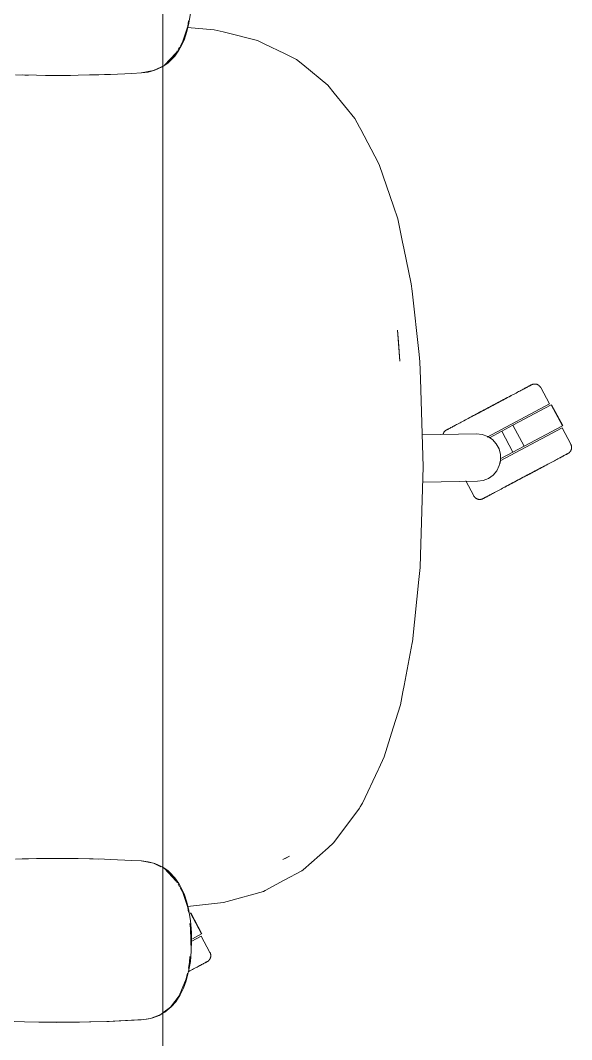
# Model space of a CAD drawing. Header units: millimetres. Extents: x 155927 to 326028, y -36033 to 97293.
# Drawn here: x 202719 to 203045, y 11113 to 11715 of the extents above; entities that cross this region are included whole.
import ezdxf

# ---------------------------------------------------------------- set-up
doc = ezdxf.new("R2010")
doc.units = ezdxf.units.MM
doc.header["$MEASUREMENT"] = 0
doc.layers.add('G-IMPT', color=8, linetype='CONTINUOUS', lineweight=9)
doc.layers.add('I-FURN', color=8, linetype='CONTINUOUS', lineweight=9)

msp = doc.modelspace()

# ---------------------------------------------------------------- linework, layer by layer
at = {"layer": 'G-IMPT'}
for p, q in [((202818.46, 11712.83), (202819.58, 11719.59)), ((202817.91, 11711.99), (202814.88, 11702.6)), ((202817.48, 11708.9), (202818.46, 11712.83)), ((202818.37, 11715.28), (202817.91, 11711.99)), ((202817.48, 11708.9), (202815.74, 11703.82)), ((202817.78, 11711.37), (202833.65, 11709.92)), ((202833.65, 11709.92), (202838.94, 11708.63)), ((202841.32, 11708.04), (202838.94, 11708.63)), ((202859.26, 11703.64), (202841.32, 11708.04)), ((202814.88, 11702.6), (202813.41, 11700.14)), ((202815.74, 11703.82), (202813.54, 11699.18)), ((202863.62, 11701.49), (202859.26, 11703.64)), ((202863.62, 11701.49), (202875.09, 11695.85)), ((202811.11, 11696.38), (202804.21, 11688.99)), ((202809.92, 11694.29), (202804.21, 11688.99)), ((202809.98, 11695.08), (202806.62, 11691.22)), ((202807.42, 11691.3), (202810.29, 11694.35)), ((202811.8, 11697.45), (202809.92, 11694.29)), ((202810.29, 11694.35), (202812.73, 11697.8)), ((202811.11, 11696.38), (202810.29, 11695.44)), ((202813.13, 11699.68), (202812.27, 11698.24)), ((202813.54, 11699.18), (202812.73, 11697.8)), ((202882.25, 11692.32), (202875.09, 11695.85)), ((202801.97, 11687.89), (202797.71, 11685.78)), ((202802.88, 11687.97), (202798.55, 11685.98)), ((202801.97, 11687.89), (202803.24, 11688.51)), ((202803.24, 11688.21), (202806.1, 11690.17)), ((202804.21, 11688.99), (202806.62, 11691.22)), ((202807.42, 11691.3), (202806.1, 11690.17)), ((202885.91, 11689.35), (202882.25, 11692.32)), ((202885.91, 11689.35), (202900.86, 11677.18)), ((202728.46, 11683.04), (202716.15, 11683.33)), ((202720.02, 11683.25), (202721.68, 11683.18)), ((202721.68, 11683.18), (202723.76, 11683.18)), ((202728.46, 11683.04), (202733.93, 11682.97)), ((202748.64, 11682.96), (202733.93, 11682.97)), ((202753.15, 11683.01), (202748.64, 11682.96)), ((202753.15, 11683.01), (202768.82, 11683.39)), ((202759.88, 11683.19), (202762.1, 11683.19)), ((202765.42, 11683.33), (202762.1, 11683.19)), ((202768.82, 11683.39), (202772.37, 11683.51)), ((202784.93, 11684.13), (202772.37, 11683.51)), ((202784.93, 11684.13), (202790.59, 11684.41)), ((202797.71, 11685.78), (202790.37, 11684.41)), ((202790.59, 11684.41), (202794.6, 11684.91)), ((202794.6, 11684.91), (202798.55, 11685.98)), ((202900.86, 11677.18), (202904.62, 11672.51)), ((202916.82, 11657.38), (202904.62, 11672.51)), ((202916.82, 11657.38), (202919.53, 11652.25)), ((202920.26, 11650.87), (202919.53, 11652.25)), ((202920.26, 11650.87), (202930.56, 11631.37)), ((202930.56, 11631.37), (202931.43, 11629.71)), ((202939.58, 11605.62), (202931.43, 11629.71)), ((202939.58, 11605.62), (202942.1, 11598.18)), ((202944.97, 11584.36), (202942.1, 11598.18)), ((202945.73, 11580.68), (202944.97, 11584.36)), ((202945.73, 11580.68), (202950.08, 11559.74)), ((202950.08, 11559.74), (202950.57, 11555.32)), ((202954.7, 11517.87), (202950.57, 11555.32)), ((202942.05, 11532.32), (202942.66, 11525.37)), ((202943.3, 11514.04), (202942.05, 11532.32)), ((202943.3, 11514.04), (202942.66, 11525.37)), ((202954.7, 11517.87), (202955.18, 11513.5)), ((202955.5, 11503.56), (202955.18, 11513.5)), ((202955.5, 11503.56), (202957.21, 11451.38)), ((202957.21, 11451.38), (202955.59, 11399.21)), ((202955.59, 11399.21), (202955.36, 11391.95)), ((202954.63, 11384.89), (202955.36, 11391.95)), ((202950.81, 11347.9), (202954.63, 11384.89)), ((202945.85, 11322.06), (202950.72, 11347.43)), ((202950.81, 11347.9), (202950.72, 11347.43)), ((202945.85, 11322.06), (202945.15, 11318.39)), ((202943.69, 11310.79), (202945.15, 11318.39)), ((202939.5, 11297.18), (202943.69, 11310.79)), ((202934.18, 11279.91), (202939.5, 11297.18)), ((202934.18, 11279.91), (202930.99, 11273.14)), ((202921.29, 11252.58), (202930.55, 11272.23)), ((202930.55, 11272.23), (202930.99, 11273.14)), ((202919.47, 11249.53), (202904.9, 11230.03)), ((202919.47, 11249.53), (202919.93, 11250.3)), ((202919.93, 11250.3), (202920.87, 11251.87)), ((202921.29, 11252.58), (202920.87, 11251.87)), ((202904.9, 11230.03), (202904.17, 11229.06)), ((202900.91, 11226.19), (202886.13, 11213.18)), ((202900.91, 11226.19), (202904.17, 11229.06)), ((202728.46, 11219.78), (202716.15, 11219.49)), ((202720.02, 11219.57), (202721.68, 11219.65)), ((202721.68, 11219.65), (202723.76, 11219.65)), ((202728.46, 11219.78), (202733.93, 11219.86)), ((202748.64, 11219.86), (202733.93, 11219.86)), ((202753.15, 11219.81), (202748.64, 11219.86)), ((202753.15, 11219.81), (202768.82, 11219.43)), ((202759.88, 11219.63), (202762.1, 11219.63)), ((202765.42, 11219.49), (202762.1, 11219.63)), ((202768.82, 11219.43), (202772.37, 11219.31)), ((202784.93, 11218.69), (202772.37, 11219.31)), ((202784.93, 11218.69), (202790.59, 11218.41)), ((202797.71, 11217.04), (202790.37, 11218.41)), ((202790.59, 11218.41), (202794.6, 11217.91)), ((202794.6, 11217.91), (202798.55, 11216.84)), ((202878.16, 11221.2), (202874.27, 11219.24)), ((202875.86, 11220.02), (202874.27, 11219.24)), ((202878.16, 11221.2), (202875.86, 11220.02)), ((202801.97, 11214.94), (202797.71, 11217.04)), ((202802.88, 11214.86), (202798.55, 11216.84)), ((202802.88, 11214.86), (202803.1, 11214.71)), ((202803.1, 11214.38), (202804.21, 11213.83)), ((202803.24, 11214.61), (202806.1, 11212.65)), ((202809.92, 11208.53), (202804.21, 11213.83)), ((202811.11, 11206.44), (202804.21, 11213.83)), ((202804.21, 11213.83), (202806.62, 11211.6)), ((202807.42, 11211.52), (202806.1, 11212.65)), ((202875.02, 11207.01), (202885.46, 11212.59)), ((202886.13, 11213.18), (202885.46, 11212.59)), ((202809.7, 11208.06), (202806.62, 11211.6)), ((202807.42, 11211.52), (202810.29, 11208.47)), ((202811.11, 11206.44), (202809.83, 11207.91)), ((202811.8, 11205.38), (202809.92, 11208.53)), ((202810.29, 11208.47), (202812.73, 11205.02)), ((202863.79, 11200.99), (202875.02, 11207.01)), ((202813.13, 11203.15), (202812.27, 11204.59)), ((202813.54, 11203.65), (202812.73, 11205.02)), ((202814.88, 11200.23), (202813.41, 11202.68)), ((202815.74, 11199.01), (202813.54, 11203.65)), ((202817.91, 11190.83), (202814.88, 11200.23)), ((202841.33, 11194.39), (202862.68, 11200.4)), ((202862.68, 11200.4), (202863.79, 11200.99)), ((202817.48, 11193.92), (202815.74, 11199.01)), ((202817.48, 11193.92), (202818.46, 11189.99)), ((202817.79, 11191.34), (202839.07, 11193.75)), ((202841.33, 11194.39), (202839.07, 11193.75)), ((202818.3, 11188.08), (202817.91, 11190.83)), ((202818.46, 11189.99), (202819.58, 11183.23)), ((202820.15, 11175.92), (202819.58, 11183.23)), ((202819.64, 11178.58), (202819.24, 11181.36)), ((202819.64, 11178.58), (202819.87, 11171.41)), ((202820.15, 11175.92), (202820.24, 11171.41)), ((202819.68, 11168.3), (202819.87, 11171.41)), ((202820.24, 11171.41), (202820.06, 11165.07)), ((202819.49, 11158.92), (202820.06, 11165.07)), ((202818.31, 11154.83), (202819.08, 11158.58)), ((202819.49, 11158.92), (202818.49, 11152.99)), ((202819.08, 11158.58), (202819.28, 11161.79)), ((202817.04, 11148.62), (202817.75, 11152.09)), ((202817.07, 11147.51), (202818.49, 11152.99)), ((202817.04, 11148.62), (202814.71, 11143)), ((202817.07, 11147.51), (202815.48, 11143.18)), ((202812.87, 11138.61), (202814.71, 11143)), ((202813.5, 11139.1), (202815.48, 11143.18)), ((202807.66, 11131.82), (202812.87, 11138.61)), ((202810.84, 11135.05), (202808.17, 11132.02)), ((202813.5, 11139.1), (202810.84, 11135.05)), ((202795.84, 11125.24), (202802.03, 11127.65)), ((202801, 11126.98), (202803.24, 11128.26)), ((202802.03, 11127.65), (202803.24, 11128.55)), ((202803.24, 11128.55), (202807.66, 11131.82)), ((202803.24, 11128.26), (202804.43, 11128.94)), ((202804.43, 11128.94), (202808.17, 11132.02)), ((202709.64, 11123.57), (202721.4, 11123.18)), ((202729.82, 11123.02), (202721.4, 11123.18)), ((202729.82, 11123.02), (202759.83, 11123.13)), ((202729.82, 11123.02), (202750, 11122.97)), ((202729.82, 11123.02), (202740.61, 11122.93)), ((202759.83, 11123.13), (202740.61, 11122.93)), ((202750, 11122.97), (202771.4, 11123.47)), ((202750, 11122.97), (202770.19, 11123.44)), ((202750, 11122.97), (202759.83, 11123.13)), ((202750, 11123.01), (202752.04, 11122.99)), ((202752.04, 11122.99), (202753.95, 11123.06)), ((202759.83, 11123.13), (202771.4, 11123.47)), ((202770.19, 11123.44), (202791.97, 11124.52)), ((202770.19, 11123.44), (202790.37, 11124.41)), ((202771.4, 11123.47), (202770.19, 11123.44)), ((202771.4, 11123.47), (202791.97, 11124.52)), ((202791.97, 11124.52), (202790.37, 11124.41)), ((202791.97, 11124.52), (202793.62, 11124.78)), ((202795.84, 11125.24), (202791.99, 11124.66)), ((202796.01, 11125.22), (202793.62, 11124.78)), ((202796.01, 11125.22), (202797.36, 11125.59)), ((202801, 11126.98), (202797.36, 11125.59))]:
    msp.add_line(p, q, dxfattribs=at)
at = {"layer": 'I-FURN'}
for p, q in [((202803.24, 12093.61), (202803.24, 10693.61)), ((202803.24, 10693.61), (202803.24, 12093.61)), ((203012.09, 11495.12), (203011.3, 11494.7)), ((203012.85, 11495.53), (203012.09, 11495.12)), ((203013.58, 11495.92), (203012.85, 11495.53)), ((203014.29, 11496.29), (203013.58, 11495.92)), ((203014.97, 11496.65), (203014.29, 11496.29)), ((203015.62, 11497), (203014.97, 11496.65)), ((203016.23, 11497.33), (203015.62, 11497)), ((203016.82, 11497.64), (203016.23, 11497.33)), ((203016.5, 11497.47), (203017.07, 11497.77)), ((203017.37, 11497.93), (203016.82, 11497.64)), ((203017.07, 11497.77), (203017.61, 11498.06)), ((203017.88, 11498.21), (203017.37, 11497.93)), ((203017.61, 11498.06), (203018.11, 11498.33)), ((203018.37, 11498.46), (203017.88, 11498.21)), ((203018.11, 11498.33), (203018.58, 11498.57)), ((203018.81, 11498.7), (203018.37, 11498.46)), ((203018.58, 11498.57), (203019.01, 11498.8)), ((203019.22, 11498.92), (203018.81, 11498.7)), ((203019.01, 11498.8), (203019.4, 11499.01)), ((203019.6, 11499.12), (203019.22, 11498.92)), ((203019.4, 11499.01), (203019.75, 11499.2)), ((203019.93, 11499.29), (203019.6, 11499.12)), ((203019.75, 11499.2), (203020.07, 11499.37)), ((203020.23, 11499.45), (203019.93, 11499.29)), ((203020.07, 11499.37), (203020.35, 11499.52)), ((203020.49, 11499.59), (203020.23, 11499.45)), ((203020.35, 11499.52), (203020.59, 11499.65)), ((203020.71, 11499.71), (203020.49, 11499.59)), ((203020.59, 11499.65), (203020.79, 11499.75)), ((203020.89, 11499.8), (203020.71, 11499.71)), ((203020.79, 11499.75), (203020.96, 11499.84)), ((203021.03, 11499.88), (203020.89, 11499.8)), ((203020.96, 11499.84), (203021.08, 11499.9)), ((203021.13, 11499.93), (203021.03, 11499.88)), ((203021.08, 11499.9), (203021.16, 11499.95)), ((203021.19, 11499.96), (203021.13, 11499.93)), ((203021.16, 11499.95), (203021.2, 11499.97)), ((203021.21, 11499.97), (203021.19, 11499.96)), ((203021.2, 11499.97), (203021.21, 11499.97)), ((203021.21, 11499.97), (203021.35, 11500.04)), ((203021.35, 11500.04), (203021.5, 11500.11)), ((203021.5, 11500.11), (203021.65, 11500.17)), ((203021.65, 11500.17), (203021.8, 11500.23)), ((203021.8, 11500.23), (203021.95, 11500.28)), ((203021.95, 11500.28), (203022.11, 11500.32)), ((203022.11, 11500.32), (203022.26, 11500.36)), ((203022.26, 11500.36), (203022.42, 11500.39)), ((203022.42, 11500.39), (203022.58, 11500.41)), ((203022.58, 11500.41), (203022.74, 11500.43)), ((203022.74, 11500.43), (203022.9, 11500.44)), ((203022.9, 11500.44), (203023.06, 11500.44)), ((203023.06, 11500.44), (203023.23, 11500.44)), ((203023.23, 11500.44), (203023.39, 11500.43)), ((203023.39, 11500.43), (203023.55, 11500.42)), ((203023.55, 11500.42), (203023.71, 11500.4)), ((203023.71, 11500.4), (203023.87, 11500.37)), ((203023.87, 11500.37), (203024.02, 11500.34)), ((203024.02, 11500.34), (203024.18, 11500.3)), ((203024.18, 11500.3), (203024.33, 11500.25)), ((203024.33, 11500.25), (203024.49, 11500.2)), ((203024.49, 11500.2), (203024.64, 11500.14)), ((203024.64, 11500.14), (203024.78, 11500.07)), ((203024.78, 11500.07), (203024.93, 11500)), ((203024.93, 11500), (203025.07, 11499.93)), ((203025.07, 11499.93), (203025.21, 11499.85)), ((203025.21, 11499.85), (203025.35, 11499.76)), ((203025.35, 11499.76), (203025.48, 11499.67)), ((203025.48, 11499.67), (203025.61, 11499.57)), ((203025.61, 11499.57), (203025.73, 11499.47)), ((203025.73, 11499.47), (203025.85, 11499.36)), ((203025.85, 11499.36), (203025.97, 11499.25)), ((203025.97, 11499.25), (203026.08, 11499.13)), ((203026.08, 11499.13), (203026.18, 11499.01)), ((203026.18, 11499.01), (203026.28, 11498.88)), ((203026.28, 11498.88), (203026.38, 11498.75)), ((203026.38, 11498.75), (203026.47, 11498.62)), ((203026.47, 11498.62), (203026.56, 11498.48)), ((203026.56, 11498.48), (203026.64, 11498.34)), ((203026.64, 11498.34), (203026.66, 11498.31)), ((203031.81, 11488.62), (203026.66, 11498.31)), ((202999.81, 11488.59), (203000.8, 11489.12)), ((203001.33, 11489.4), (203000.34, 11488.88)), ((203000.8, 11489.12), (203001.78, 11489.64)), ((203002.31, 11489.92), (203001.33, 11489.4)), ((203001.78, 11489.64), (203002.76, 11490.16)), ((203003.28, 11490.44), (203002.31, 11489.92)), ((203002.76, 11490.16), (203003.72, 11490.67)), ((203004.23, 11490.95), (203003.28, 11490.44)), ((203003.72, 11490.67), (203004.67, 11491.18)), ((203005.18, 11491.45), (203004.23, 11490.95)), ((203004.67, 11491.18), (203005.61, 11491.68)), ((203006.11, 11491.94), (203005.18, 11491.45)), ((203005.61, 11491.68), (203006.53, 11492.17)), ((203007.02, 11492.43), (203006.11, 11491.94)), ((203006.53, 11492.17), (203007.44, 11492.65)), ((203007.92, 11492.91), (203007.02, 11492.43)), ((203007.44, 11492.65), (203008.32, 11493.12)), ((203008.79, 11493.37), (203007.92, 11492.91)), ((203008.32, 11493.12), (203009.19, 11493.58)), ((203009.65, 11493.83), (203008.79, 11493.37)), ((203009.19, 11493.58), (203010.04, 11494.03)), ((203010.49, 11494.27), (203009.65, 11493.83)), ((203011.3, 11494.7), (203010.49, 11494.27)), ((202989.38, 11483.05), (202988.42, 11482.54)), ((202988.86, 11482.77), (202989.83, 11483.29)), ((202990.36, 11483.57), (202989.38, 11483.05)), ((202989.83, 11483.29), (202990.81, 11483.81)), ((202991.34, 11484.09), (202990.36, 11483.57)), ((202990.81, 11483.81), (202991.8, 11484.33)), ((202992.33, 11484.62), (202991.34, 11484.09)), ((202991.8, 11484.33), (202992.79, 11484.86)), ((202993.33, 11485.15), (202992.33, 11484.62)), ((202992.79, 11484.86), (202993.79, 11485.39)), ((202994.33, 11485.68), (202993.33, 11485.15)), ((202993.79, 11485.39), (202994.79, 11485.93)), ((202995.34, 11486.22), (202994.33, 11485.68)), ((202994.79, 11485.93), (202995.8, 11486.46)), ((203031.81, 11488.62), (202995.06, 11469.08)), ((202996.34, 11486.75), (202995.34, 11486.22)), ((202995.8, 11486.46), (202996.8, 11487)), ((202997.35, 11487.29), (202996.34, 11486.75)), ((202996.8, 11487), (202997.81, 11487.53)), ((202998.35, 11487.82), (202997.35, 11487.29)), ((202997.81, 11487.53), (202998.81, 11488.06)), ((202999.35, 11488.35), (202998.35, 11487.82)), ((202998.81, 11488.06), (202999.81, 11488.59)), ((203000.34, 11488.88), (202999.35, 11488.35)), ((203010.22, 11476.01), (203032.93, 11488.08)), ((203032.93, 11488.08), (203039.5, 11475.72)), ((203039.67, 11475.81), (203033.1, 11488.18)), ((202978.23, 11477.12), (202977.53, 11476.75)), ((202978.95, 11477.5), (202978.23, 11477.12)), ((202979.7, 11477.9), (202978.95, 11477.5)), ((202980.48, 11478.31), (202979.7, 11477.9)), ((202981.28, 11478.74), (202980.48, 11478.31)), ((202982.1, 11479.18), (202981.28, 11478.74)), ((202982.95, 11479.63), (202982.1, 11479.18)), ((202983.82, 11480.09), (202982.95, 11479.63)), ((202984.7, 11480.56), (202983.82, 11480.09)), ((202985.61, 11481.04), (202984.7, 11480.56)), ((202985.12, 11480.78), (202986.03, 11481.27)), ((202986.53, 11481.53), (202985.61, 11481.04)), ((202986.03, 11481.27), (202986.96, 11481.76)), ((202987.47, 11482.03), (202986.53, 11481.53)), ((202986.96, 11481.76), (202987.91, 11482.27)), ((202988.42, 11482.54), (202987.47, 11482.03)), ((202987.91, 11482.27), (202988.86, 11482.77)), ((202956.59, 11470.34), (202988.78, 11470.9)), ((202968.94, 11470.76), (202968.99, 11470.92)), ((202968.99, 11470.92), (202969.04, 11471.07)), ((202969.04, 11471.07), (202969.1, 11471.22)), ((202969.1, 11471.22), (202969.16, 11471.37)), ((202969.16, 11471.37), (202969.23, 11471.51)), ((202969.23, 11471.51), (202969.31, 11471.65)), ((202969.31, 11471.65), (202969.39, 11471.79)), ((202969.39, 11471.79), (202969.48, 11471.93)), ((202969.48, 11471.93), (202969.57, 11472.06)), ((202969.57, 11472.06), (202969.67, 11472.19)), ((202969.67, 11472.19), (202969.77, 11472.31)), ((202969.77, 11472.31), (202969.88, 11472.43)), ((202969.88, 11472.43), (202969.99, 11472.55)), ((202969.99, 11472.55), (202970.11, 11472.66)), ((202970.11, 11472.66), (202970.23, 11472.77)), ((202970.23, 11472.77), (202970.36, 11472.87)), ((202970.36, 11472.87), (202970.48, 11472.96)), ((202970.48, 11472.96), (202970.62, 11473.05)), ((202970.62, 11473.05), (202970.75, 11473.14)), ((202970.75, 11473.14), (202970.89, 11473.22)), ((202970.89, 11473.22), (202970.93, 11473.24)), ((202970.93, 11473.24), (202970.95, 11473.25)), ((202970.94, 11473.24), (202970.93, 11473.24)), ((202970.98, 11473.27), (202970.94, 11473.24)), ((202970.95, 11473.25), (202971.01, 11473.28)), ((202971.06, 11473.31), (202970.98, 11473.27)), ((202971.01, 11473.28), (202971.11, 11473.34)), ((202971.18, 11473.37), (202971.06, 11473.31)), ((202971.11, 11473.34), (202971.25, 11473.41)), ((202971.35, 11473.46), (202971.18, 11473.37)), ((202971.25, 11473.41), (202971.43, 11473.51)), ((202971.55, 11473.57), (202971.35, 11473.46)), ((202971.43, 11473.51), (202971.65, 11473.62)), ((202971.79, 11473.7), (202971.55, 11473.57)), ((202971.65, 11473.62), (202971.91, 11473.76)), ((202972.07, 11473.84), (202971.79, 11473.7)), ((202971.91, 11473.76), (202972.21, 11473.92)), ((202972.38, 11474.01), (202972.07, 11473.84)), ((202972.21, 11473.92), (202972.54, 11474.1)), ((202972.74, 11474.2), (202972.38, 11474.01)), ((202972.54, 11474.1), (202972.92, 11474.3)), ((202973.13, 11474.41), (202972.74, 11474.2)), ((202972.92, 11474.3), (202973.33, 11474.51)), ((202973.56, 11474.64), (202973.13, 11474.41)), ((202973.33, 11474.51), (202973.77, 11474.75)), ((202974.03, 11474.89), (202973.56, 11474.64)), ((202973.77, 11474.75), (202974.25, 11475.01)), ((202974.53, 11475.15), (202974.03, 11474.89)), ((202974.25, 11475.01), (202974.77, 11475.28)), ((202975.07, 11475.44), (202974.53, 11475.15)), ((202974.77, 11475.28), (202975.32, 11475.58)), ((202975.63, 11475.74), (202975.07, 11475.44)), ((202975.32, 11475.58), (202975.91, 11475.89)), ((202976.24, 11476.06), (202975.63, 11475.74)), ((202976.87, 11476.4), (202976.24, 11476.06)), ((202977.53, 11476.75), (202976.87, 11476.4)), ((202988.78, 11470.9), (202992.13, 11470.55)), ((202996.44, 11468.68), (203003.58, 11472.48)), ((203039.32, 11474.49), (203002.6, 11454.97)), ((203003.58, 11472.48), (203010.22, 11476.01)), ((203003.58, 11472.48), (203010.15, 11460.12)), ((203010.22, 11476.01), (203016.79, 11463.65)), ((203039.5, 11475.72), (203016.79, 11463.65)), ((203044.47, 11464.81), (203039.32, 11474.49)), ((202968.9, 11470.61), (202968.94, 11470.76)), ((202992.13, 11470.55), (202995.31, 11469.41)), ((202995.31, 11469.41), (202998.12, 11467.54)), ((202998.12, 11467.54), (203000.4, 11465.05)), ((203000.4, 11465.05), (203002.02, 11462.1)), ((203002.02, 11462.1), (203002.88, 11458.83)), ((203002.88, 11458.83), (203002.94, 11455.46)), ((203010.15, 11460.12), (203003.01, 11456.32)), ((203016.79, 11463.65), (203010.15, 11460.12)), ((203041.82, 11458.84), (203041.53, 11458.68)), ((203041.67, 11458.75), (203041.95, 11458.9)), ((203042.08, 11458.97), (203041.82, 11458.84)), ((203041.95, 11458.9), (203042.19, 11459.03)), ((203042.3, 11459.09), (203042.08, 11458.97)), ((203042.19, 11459.03), (203042.39, 11459.14)), ((203042.48, 11459.19), (203042.3, 11459.09)), ((203042.39, 11459.14), (203042.55, 11459.22)), ((203042.62, 11459.26), (203042.48, 11459.19)), ((203042.55, 11459.22), (203042.67, 11459.29)), ((203042.72, 11459.31), (203042.62, 11459.26)), ((203042.67, 11459.29), (203042.75, 11459.33)), ((203042.78, 11459.35), (203042.72, 11459.31)), ((203042.75, 11459.33), (203042.8, 11459.35)), ((203042.8, 11459.36), (203042.78, 11459.35)), ((203042.84, 11459.38), (203042.8, 11459.36)), ((203042.8, 11459.35), (203042.8, 11459.36)), ((203042.98, 11459.46), (203042.84, 11459.38)), ((203043.12, 11459.54), (203042.98, 11459.46)), ((203043.25, 11459.63), (203043.12, 11459.54)), ((203043.38, 11459.73), (203043.25, 11459.63)), ((203043.51, 11459.83), (203043.38, 11459.73)), ((203043.63, 11459.94), (203043.51, 11459.83)), ((203043.74, 11460.05), (203043.63, 11459.94)), ((203043.86, 11460.16), (203043.74, 11460.05)), ((203043.96, 11460.28), (203043.86, 11460.16)), ((203044.07, 11460.41), (203043.96, 11460.28)), ((203044.16, 11460.54), (203044.07, 11460.41)), ((203044.26, 11460.67), (203044.16, 11460.54)), ((203044.34, 11460.8), (203044.26, 11460.67)), ((203044.43, 11460.94), (203044.34, 11460.8)), ((203044.5, 11461.09), (203044.43, 11460.94)), ((203044.47, 11464.81), (203044.54, 11464.66)), ((203044.57, 11461.23), (203044.5, 11461.09)), ((203044.54, 11464.66), (203044.61, 11464.52)), ((203044.64, 11461.38), (203044.57, 11461.23)), ((203044.61, 11464.52), (203044.67, 11464.37)), ((203044.69, 11461.53), (203044.64, 11461.38)), ((203044.67, 11464.37), (203044.72, 11464.22)), ((203044.75, 11461.68), (203044.69, 11461.53)), ((203044.72, 11464.22), (203044.77, 11464.06)), ((203044.79, 11461.84), (203044.75, 11461.68)), ((203044.77, 11464.06), (203044.82, 11463.91)), ((203044.83, 11461.99), (203044.79, 11461.84)), ((203044.82, 11463.91), (203044.85, 11463.75)), ((203044.87, 11462.15), (203044.83, 11461.99)), ((203044.85, 11463.75), (203044.88, 11463.59)), ((203044.89, 11462.31), (203044.87, 11462.15)), ((203044.88, 11463.59), (203044.91, 11463.43)), ((203044.92, 11462.47), (203044.89, 11462.31)), ((203044.91, 11463.43), (203044.92, 11463.27)), ((203044.92, 11463.27), (203044.94, 11463.11)), ((203044.93, 11462.63), (203044.92, 11462.47)), ((203044.94, 11462.79), (203044.93, 11462.63)), ((203044.94, 11463.11), (203044.94, 11462.95)), ((203044.94, 11462.95), (203044.94, 11462.79)), ((203002.94, 11455.46), (203002.19, 11452.17)), ((203029.92, 11452.51), (203030.79, 11452.97)), ((203030.79, 11452.97), (203031.63, 11453.42)), ((203031.63, 11453.42), (203032.46, 11453.86)), ((203032.46, 11453.86), (203033.26, 11454.28)), ((203033.26, 11454.28), (203034.04, 11454.7)), ((203034.04, 11454.7), (203034.79, 11455.09)), ((203034.79, 11455.09), (203035.51, 11455.48)), ((203035.51, 11455.48), (203036.2, 11455.85)), ((203036.2, 11455.85), (203036.87, 11456.2)), ((203036.87, 11456.2), (203037.5, 11456.54)), ((203037.5, 11456.54), (203038.1, 11456.86)), ((203038.41, 11457.02), (203037.83, 11456.71)), ((203038.1, 11456.86), (203038.67, 11457.16)), ((203038.96, 11457.32), (203038.41, 11457.02)), ((203038.67, 11457.16), (203039.21, 11457.44)), ((203039.48, 11457.59), (203038.96, 11457.32)), ((203039.21, 11457.44), (203039.71, 11457.71)), ((203039.96, 11457.85), (203039.48, 11457.59)), ((203039.71, 11457.71), (203040.17, 11457.96)), ((203040.41, 11458.08), (203039.96, 11457.85)), ((203040.17, 11457.96), (203040.6, 11458.19)), ((203040.82, 11458.3), (203040.41, 11458.08)), ((203040.6, 11458.19), (203040.99, 11458.4)), ((203041.19, 11458.5), (203040.82, 11458.3)), ((203040.99, 11458.4), (203041.35, 11458.58)), ((203041.53, 11458.68), (203041.19, 11458.5)), ((203041.35, 11458.58), (203041.67, 11458.75)), ((203000.67, 11449.16), (202998.48, 11446.6)), ((203002.19, 11452.17), (203000.67, 11449.16)), ((203018.4, 11446.38), (203019.4, 11446.92)), ((203019.94, 11447.2), (203018.94, 11446.67)), ((203019.4, 11446.92), (203020.4, 11447.45)), ((203020.94, 11447.73), (203019.94, 11447.2)), ((203020.4, 11447.45), (203021.4, 11447.98)), ((203021.94, 11448.26), (203020.94, 11447.73)), ((203021.4, 11447.98), (203022.39, 11448.5)), ((203022.92, 11448.79), (203021.94, 11448.26)), ((203022.39, 11448.5), (203023.38, 11449.03)), ((203023.9, 11449.31), (203022.92, 11448.79)), ((203023.38, 11449.03), (203024.35, 11449.55)), ((203024.87, 11449.82), (203023.9, 11449.31)), ((203024.35, 11449.55), (203025.31, 11450.06)), ((203025.83, 11450.33), (203024.87, 11449.82)), ((203025.31, 11450.06), (203026.27, 11450.56)), ((203026.77, 11450.83), (203025.83, 11450.33)), ((203026.27, 11450.56), (203027.2, 11451.06)), ((203027.7, 11451.33), (203026.77, 11450.83)), ((203027.2, 11451.06), (203028.13, 11451.55)), ((203028.62, 11451.81), (203027.7, 11451.33)), ((203028.13, 11451.55), (203029.03, 11452.03)), ((203029.03, 11452.03), (203029.92, 11452.51)), ((202989.27, 11442.91), (202956.93, 11442.35)), ((202982.38, 11443.13), (202987.08, 11434.29)), ((202992.61, 11443.38), (202989.27, 11442.91)), ((202995.74, 11444.63), (202992.61, 11443.38)), ((202998.48, 11446.6), (202995.74, 11444.63)), ((203008.13, 11440.92), (203007.2, 11440.43)), ((203007.63, 11440.65), (203008.56, 11441.15)), ((203009.06, 11441.42), (203008.13, 11440.92)), ((203008.56, 11441.15), (203009.5, 11441.65)), ((203010.02, 11441.92), (203009.06, 11441.42)), ((203009.5, 11441.65), (203010.46, 11442.16)), ((203010.98, 11442.44), (203010.02, 11441.92)), ((203010.46, 11442.16), (203011.43, 11442.67)), ((203011.95, 11442.95), (203010.98, 11442.44)), ((203011.43, 11442.67), (203012.41, 11443.19)), ((203012.94, 11443.48), (203011.95, 11442.95)), ((203012.41, 11443.19), (203013.39, 11443.72)), ((203013.93, 11444), (203012.94, 11443.48)), ((203013.39, 11443.72), (203014.39, 11444.25)), ((203014.93, 11444.53), (203013.93, 11444)), ((203014.39, 11444.25), (203015.39, 11444.78)), ((203015.93, 11445.07), (203014.93, 11444.53)), ((203015.39, 11444.78), (203016.39, 11445.31)), ((203016.93, 11445.6), (203015.93, 11445.07)), ((203016.39, 11445.31), (203017.39, 11445.85)), ((203017.94, 11446.14), (203016.93, 11445.6)), ((203017.39, 11445.85), (203018.4, 11446.38)), ((203018.94, 11446.67), (203017.94, 11446.14)), ((202996.66, 11434.82), (202996.13, 11434.54)), ((202996.37, 11434.67), (202996.92, 11434.96)), ((202997.23, 11435.13), (202996.66, 11434.82)), ((202996.92, 11434.96), (202997.5, 11435.27)), ((202997.5, 11435.27), (202998.12, 11435.6)), ((202998.12, 11435.6), (202998.77, 11435.94)), ((202998.77, 11435.94), (202999.44, 11436.3)), ((202999.44, 11436.3), (203000.15, 11436.68)), ((203000.15, 11436.68), (203000.89, 11437.07)), ((203000.89, 11437.07), (203001.65, 11437.47)), ((203001.65, 11437.47), (203002.44, 11437.89)), ((203002.44, 11437.89), (203003.25, 11438.33)), ((203003.25, 11438.33), (203004.08, 11438.77)), ((203004.54, 11439.01), (203003.7, 11438.56)), ((203004.08, 11438.77), (203004.94, 11439.22)), ((203005.41, 11439.48), (203004.54, 11439.01)), ((203004.94, 11439.22), (203005.82, 11439.69)), ((203006.3, 11439.95), (203005.41, 11439.48)), ((203005.82, 11439.69), (203006.71, 11440.17)), ((203007.2, 11440.43), (203006.3, 11439.95)), ((203006.71, 11440.17), (203007.63, 11440.65)), ((202987.1, 11434.25), (202987.08, 11434.29)), ((202987.18, 11434.11), (202987.1, 11434.25)), ((202987.26, 11433.98), (202987.18, 11434.11)), ((202987.35, 11433.84), (202987.26, 11433.98)), ((202987.45, 11433.71), (202987.35, 11433.84)), ((202987.55, 11433.59), (202987.45, 11433.71)), ((202987.66, 11433.47), (202987.55, 11433.59)), ((202987.77, 11433.35), (202987.66, 11433.47)), ((202987.88, 11433.24), (202987.77, 11433.35)), ((202988, 11433.13), (202987.88, 11433.24)), ((202988.13, 11433.03), (202988, 11433.13)), ((202988.26, 11432.93), (202988.13, 11433.03)), ((202988.39, 11432.84), (202988.26, 11432.93)), ((202988.52, 11432.75), (202988.39, 11432.84)), ((202988.66, 11432.67), (202988.52, 11432.75)), ((202988.81, 11432.59), (202988.66, 11432.67)), ((202988.95, 11432.52), (202988.81, 11432.59)), ((202989.1, 11432.46), (202988.95, 11432.52)), ((202989.25, 11432.4), (202989.1, 11432.46)), ((202989.4, 11432.35), (202989.25, 11432.4)), ((202989.56, 11432.3), (202989.4, 11432.35)), ((202989.71, 11432.26), (202989.56, 11432.3)), ((202989.87, 11432.23), (202989.71, 11432.26)), ((202990.03, 11432.2), (202989.87, 11432.23)), ((202990.19, 11432.18), (202990.03, 11432.2)), ((202990.35, 11432.16), (202990.19, 11432.18)), ((202990.51, 11432.16), (202990.35, 11432.16)), ((202990.67, 11432.15), (202990.51, 11432.16)), ((202990.83, 11432.16), (202990.67, 11432.15)), ((202990.99, 11432.17), (202990.83, 11432.16)), ((202991.15, 11432.19), (202990.99, 11432.17)), ((202991.31, 11432.21), (202991.15, 11432.19)), ((202991.47, 11432.24), (202991.31, 11432.21)), ((202991.63, 11432.28), (202991.47, 11432.24)), ((202991.78, 11432.32), (202991.63, 11432.28)), ((202991.94, 11432.37), (202991.78, 11432.32)), ((202992.09, 11432.42), (202991.94, 11432.37)), ((202992.24, 11432.49), (202992.09, 11432.42)), ((202992.38, 11432.55), (202992.24, 11432.49)), ((202992.53, 11432.63), (202992.38, 11432.55)), ((202992.58, 11432.65), (202992.53, 11432.63)), ((202992.53, 11432.63), (202992.55, 11432.64)), ((202992.53, 11432.63), (202992.53, 11432.63)), ((202992.55, 11432.64), (202992.61, 11432.67)), ((202992.66, 11432.69), (202992.58, 11432.65)), ((202992.61, 11432.67), (202992.71, 11432.72)), ((202992.78, 11432.76), (202992.66, 11432.69)), ((202992.71, 11432.72), (202992.85, 11432.8)), ((202992.94, 11432.84), (202992.78, 11432.76)), ((202992.85, 11432.8), (202993.03, 11432.89)), ((202993.14, 11432.95), (202992.94, 11432.84)), ((202993.03, 11432.89), (202993.25, 11433.01)), ((202993.38, 11433.08), (202993.14, 11432.95)), ((202993.25, 11433.01), (202993.51, 11433.15)), ((202993.66, 11433.23), (202993.38, 11433.08)), ((202993.51, 11433.15), (202993.8, 11433.3)), ((202993.98, 11433.4), (202993.66, 11433.23)), ((202993.8, 11433.3), (202994.14, 11433.48)), ((202994.34, 11433.59), (202993.98, 11433.4)), ((202994.14, 11433.48), (202994.51, 11433.68)), ((202994.73, 11433.8), (202994.34, 11433.59)), ((202994.51, 11433.68), (202994.92, 11433.9)), ((202995.16, 11434.02), (202994.73, 11433.8)), ((202994.92, 11433.9), (202995.37, 11434.14)), ((202995.62, 11434.27), (202995.16, 11434.02)), ((202995.37, 11434.14), (202995.85, 11434.39)), ((202996.13, 11434.54), (202995.62, 11434.27)), ((202995.85, 11434.39), (202996.37, 11434.67)), ((202826.32, 11175.27), (202819.74, 11187.63)), ((202819.48, 11187.49), (202819.57, 11187.54)), ((202819.57, 11187.54), (202826.14, 11175.18)), ((202825.96, 11173.95), (202820.33, 11170.95)), ((202826.14, 11175.18), (202820.85, 11172.36)), ((202831.11, 11164.26), (202825.96, 11173.95)), ((202831.11, 11164.26), (202831.18, 11164.12)), ((202831.18, 11164.12), (202831.25, 11163.97)), ((202831.25, 11163.97), (202831.31, 11163.82)), ((202831.31, 11163.82), (202831.37, 11163.67)), ((202831.37, 11163.67), (202831.42, 11163.52)), ((202831.42, 11163.52), (202831.46, 11163.36)), ((202827.05, 11157.54), (202826.6, 11157.3)), ((202826.81, 11157.41), (202827.24, 11157.64)), ((202827.46, 11157.76), (202827.05, 11157.54)), ((202827.24, 11157.64), (202827.64, 11157.85)), ((202827.83, 11157.95), (202827.46, 11157.76)), ((202827.64, 11157.85), (202827.99, 11158.04)), ((202828.17, 11158.13), (202827.83, 11157.95)), ((202827.99, 11158.04), (202828.31, 11158.21)), ((202828.46, 11158.29), (202828.17, 11158.13)), ((202828.31, 11158.21), (202828.59, 11158.36)), ((202828.72, 11158.43), (202828.46, 11158.29)), ((202828.59, 11158.36), (202828.83, 11158.48)), ((202828.94, 11158.54), (202828.72, 11158.43)), ((202828.83, 11158.48), (202829.03, 11158.59)), ((202829.12, 11158.64), (202828.94, 11158.54)), ((202829.03, 11158.59), (202829.19, 11158.68)), ((202829.26, 11158.71), (202829.12, 11158.64)), ((202829.19, 11158.68), (202829.31, 11158.74)), ((202829.36, 11158.77), (202829.26, 11158.71)), ((202829.31, 11158.74), (202829.4, 11158.79)), ((202829.42, 11158.8), (202829.36, 11158.77)), ((202829.4, 11158.79), (202829.44, 11158.81)), ((202829.44, 11158.81), (202829.42, 11158.8)), ((202829.48, 11158.83), (202829.44, 11158.81)), ((202829.44, 11158.81), (202829.44, 11158.81)), ((202829.62, 11158.91), (202829.48, 11158.83)), ((202829.76, 11159), (202829.62, 11158.91)), ((202829.89, 11159.09), (202829.76, 11159)), ((202830.02, 11159.18), (202829.89, 11159.09)), ((202830.15, 11159.29), (202830.02, 11159.18)), ((202830.27, 11159.39), (202830.15, 11159.29)), ((202830.38, 11159.5), (202830.27, 11159.39)), ((202830.5, 11159.62), (202830.38, 11159.5)), ((202830.6, 11159.74), (202830.5, 11159.62)), ((202830.71, 11159.86), (202830.6, 11159.74)), ((202830.81, 11159.99), (202830.71, 11159.86)), ((202830.9, 11160.12), (202830.81, 11159.99)), ((202830.98, 11160.26), (202830.9, 11160.12)), ((202831.07, 11160.4), (202830.98, 11160.26)), ((202831.14, 11160.54), (202831.07, 11160.4)), ((202831.21, 11160.68), (202831.14, 11160.54)), ((202831.28, 11160.83), (202831.21, 11160.68)), ((202831.34, 11160.98), (202831.28, 11160.83)), ((202831.39, 11161.14), (202831.34, 11160.98)), ((202831.43, 11161.29), (202831.39, 11161.14)), ((202831.47, 11161.45), (202831.43, 11161.29)), ((202831.46, 11163.36), (202831.49, 11163.2)), ((202831.51, 11161.6), (202831.47, 11161.45)), ((202831.49, 11163.2), (202831.52, 11163.05)), ((202831.54, 11161.76), (202831.51, 11161.6)), ((202831.52, 11163.05), (202831.55, 11162.89)), ((202831.56, 11161.92), (202831.54, 11161.76)), ((202831.55, 11162.89), (202831.57, 11162.73)), ((202831.57, 11162.08), (202831.56, 11161.92)), ((202831.57, 11162.73), (202831.58, 11162.57)), ((202831.58, 11162.24), (202831.57, 11162.08)), ((202831.58, 11162.57), (202831.58, 11162.4)), ((202831.58, 11162.4), (202831.58, 11162.24)), ((202818.28, 11152.87), (202819.1, 11153.31)), ((202819.1, 11153.31), (202819.9, 11153.74)), ((202819.9, 11153.74), (202820.68, 11154.15)), ((202820.68, 11154.15), (202821.43, 11154.55)), ((202821.43, 11154.55), (202822.15, 11154.93)), ((202822.15, 11154.93), (202822.84, 11155.3)), ((202822.84, 11155.3), (202823.51, 11155.65)), ((202823.51, 11155.65), (202824.14, 11155.99)), ((202824.14, 11155.99), (202824.74, 11156.31)), ((202825.05, 11156.48), (202824.47, 11156.17)), ((202824.74, 11156.31), (202825.31, 11156.61)), ((202825.6, 11156.77), (202825.05, 11156.48)), ((202825.31, 11156.61), (202825.85, 11156.9)), ((202826.12, 11157.04), (202825.6, 11156.77)), ((202825.85, 11156.9), (202826.35, 11157.16)), ((202826.6, 11157.3), (202826.12, 11157.04)), ((202826.35, 11157.16), (202826.81, 11157.41))]:
    msp.add_line(p, q, dxfattribs=at)
msp.add_arc((202989.21, 11456.91), 13.81, 342.66397, 347.65266, dxfattribs=at)
msp.add_open_spline([(203002.82, 11454.55), (203002.74, 11454.11), (203002.64, 11453.69), (203002.53, 11453.27)], degree=3, dxfattribs=at)

doc.saveas('drawing.dxf')
